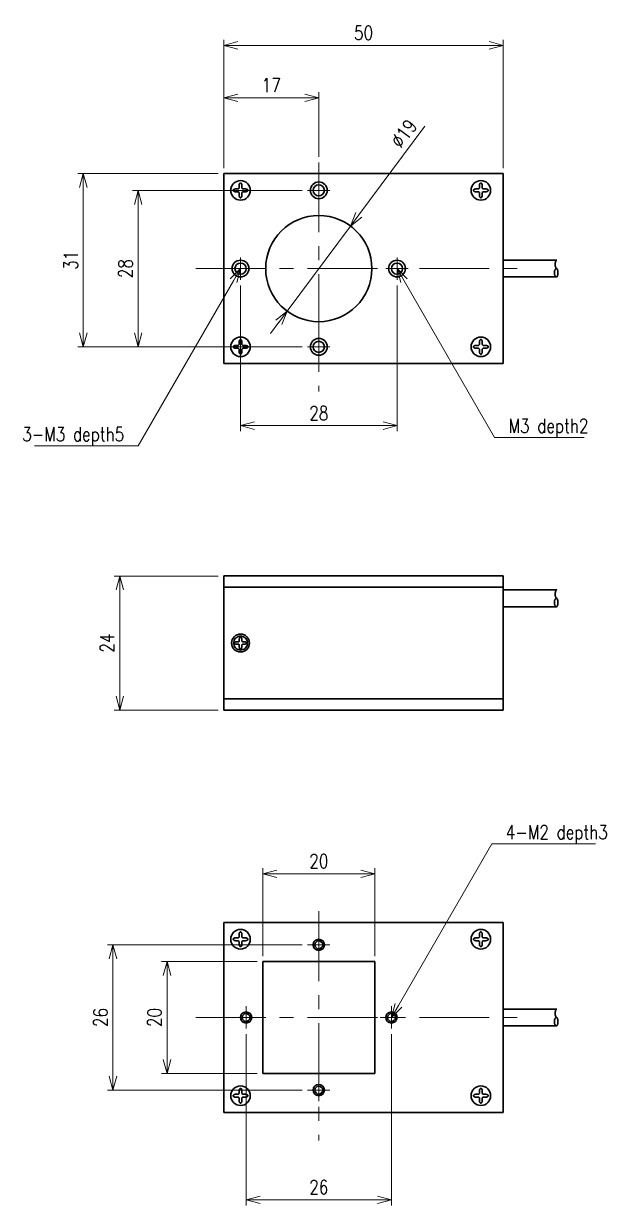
# Model space of a CAD drawing. Header units: millimetres. Extents: x 136 to 241, y 38 to 250.
import ezdxf
from ezdxf import colors
from ezdxf.entities.mleader import LeaderData, LeaderLine
from ezdxf.math import Vec2, Vec3

# ---------------------------------------------------------------- set-up
doc = ezdxf.new("R2010")
doc.units = ezdxf.units.MM
doc.linetypes.add('CENTER', pattern=[2, 1.25, -0.25, 0.25, -0.25])
doc.layers.get('0').update_dxf_attribs({"lineweight": 30})
doc.layers.get('Defpoints').update_dxf_attribs({"lineweight": 9})
doc.layers.add('2KD_寸法１', color=7, linetype='Continuous', lineweight=15)
doc.layers.add('2KD_寸法１ @ 1', color=7, linetype='Continuous', lineweight=15)
doc.styles.get("Standard").update_dxf_attribs({"font": 'simplex.shx', "width": 0.8, "bigfont": 'extfont.shx'})
doc.dimstyles.new('KD-STD', dxfattribs={"dimscale": 0, "dimtxt": 2.5, "dimasz": 2.5, "dimexe": 1, "dimexo": 1, "dimgap": 1, "dimtad": 1, "dimdsep": 46, "dimtxsty": 'Standard', "dimblk": 'OPEN30', "dimcen": 0, "dimadec": 0, "dimazin": 0, "dimtfac": 1, "dimtmove": 0, "dimatfit": 3, "dimldrblk": 'OPEN30', "dimfxl": 1, "dimtolj": 1, "dimtzin": 0, "dimlwd": 15, "dimlwe": 15, "dimarcsym": 0})

# ---------------------------------------------------------------- blocks, each defined once
blk = doc.blocks.new('_Open30')
at = {"lineweight": -2}
for p, q in [((-1, 0.268), (0, 0)), ((0, 0), (-1, -0.268)), ((0, 0), (-1, 0))]:
    blk.add_line(p, q, dxfattribs=at)
blk = doc.blocks.new('*D87')
at = {"layer": '2KD_寸法１', "color": 0, "lineweight": 15}
for p, q in [((186.06, 219.83), (155.74, 219.83)), ((156.74, 217.33), (156.74, 194.33)), ((186.06, 191.83), (155.74, 191.83))]:
    blk.add_line(p, q, dxfattribs=at)
at = {"layer": 'Defpoints', "color": 0}
for p in [(187.06, 219.83), (156.74, 191.83), (187.06, 191.83)]:
    blk.add_point(p, dxfattribs=at)
at = {"layer": '2KD_寸法１', "color": 0, "lineweight": 15, "xscale": 2.5, "yscale": 2.5, "zscale": 2.5}
for p, rotation in [((156.74, 219.83), 90), ((156.74, 191.83), 270)]:
    blk.add_blockref('_Open30', p, dxfattribs=dict(at, rotation=rotation))
at = {"layer": '2KD_寸法１', "color": 0, "insert": (154.49, 205.83), "char_height": 2.5, "attachment_point": 5, "rotation": 90}
blk.add_mtext('\\A1;28', dxfattribs=at)
blk = doc.blocks.new('*D86')
at = {"layer": '2KD_寸法１', "color": 0, "lineweight": 15}
for p, q in [((171.06, 222.83), (145.92, 222.83)), ((146.92, 220.33), (146.92, 194.33)), ((174.06, 191.83), (145.92, 191.83))]:
    blk.add_line(p, q, dxfattribs=at)
at = {"layer": 'Defpoints', "color": 0}
for p in [(172.06, 222.83), (146.92, 191.83), (175.06, 191.83)]:
    blk.add_point(p, dxfattribs=at)
at = {"layer": '2KD_寸法１', "color": 0, "lineweight": 15, "xscale": 2.5, "yscale": 2.5, "zscale": 2.5}
for p, rotation in [((146.92, 222.83), 90), ((146.92, 191.83), 270)]:
    blk.add_blockref('_Open30', p, dxfattribs=dict(at, rotation=rotation))
at = {"layer": '2KD_寸法１', "color": 0, "insert": (144.67, 207.33), "char_height": 2.5, "attachment_point": 5, "rotation": 90}
blk.add_mtext('\\A1;31', dxfattribs=at)
blk = doc.blocks.new('*D90')
at = {"layer": '2KD_寸法１', "color": 0, "lineweight": 15}
for p, q in [((172.06, 223.83), (172.06, 237.39)), ((189.06, 225.83), (189.06, 237.39)), ((174.56, 236.39), (186.56, 236.39))]:
    blk.add_line(p, q, dxfattribs=at)
at = {"layer": 'Defpoints', "color": 0}
for p in [(189.06, 236.39), (189.06, 224.83), (172.06, 222.83)]:
    blk.add_point(p, dxfattribs=at)
at = {"layer": '2KD_寸法１', "color": 0, "lineweight": 15, "xscale": 2.5, "yscale": 2.5, "zscale": 2.5, "rotation": 180}
blk.add_blockref('_Open30', (172.06, 236.39), dxfattribs=at)
at = {"layer": '2KD_寸法１', "color": 0, "lineweight": 15, "xscale": 2.5, "yscale": 2.5, "zscale": 2.5}
blk.add_blockref('_Open30', (189.06, 236.39), dxfattribs=at)
at = {"layer": '2KD_寸法１', "color": 0, "insert": (180.56, 238.64), "char_height": 2.5, "attachment_point": 5}
blk.add_mtext('\\A1;17', dxfattribs=at)
blk = doc.blocks.new('*D89')
at = {"layer": '2KD_寸法１', "color": 0, "lineweight": 15}
for p, q in [((172.06, 223.83), (172.06, 246.77)), ((174.56, 245.77), (219.56, 245.77)), ((222.06, 223.83), (222.06, 246.77))]:
    blk.add_line(p, q, dxfattribs=at)
at = {"layer": 'Defpoints', "color": 0}
for p in [(222.06, 245.77), (172.06, 222.83), (222.06, 222.83)]:
    blk.add_point(p, dxfattribs=at)
at = {"layer": '2KD_寸法１', "color": 0, "lineweight": 15, "xscale": 2.5, "yscale": 2.5, "zscale": 2.5, "rotation": 180}
blk.add_blockref('_Open30', (172.06, 245.77), dxfattribs=at)
at = {"layer": '2KD_寸法１', "color": 0, "lineweight": 15, "xscale": 2.5, "yscale": 2.5, "zscale": 2.5}
blk.add_blockref('_Open30', (222.06, 245.77), dxfattribs=at)
at = {"layer": '2KD_寸法１', "color": 0, "insert": (197.06, 248.02), "char_height": 2.5, "attachment_point": 5}
blk.add_mtext('\\A1;50', dxfattribs=at)
blk = doc.blocks.new('*D88')
at = {"layer": '2KD_寸法１', "color": 0, "lineweight": 15}
for p, q in [((208.04, 231.29), (196.23, 215.45)), ((183.38, 198.22), (194.74, 213.45)), ((181.88, 196.22), (180.39, 194.21))]:
    blk.add_line(p, q, dxfattribs=at)
at = {"layer": 'Defpoints', "color": 0}
for p in [(194.74, 213.45), (183.38, 198.22)]:
    blk.add_point(p, dxfattribs=at)
at = {"layer": '2KD_寸法１', "color": 0, "lineweight": 15, "xscale": 2.5, "yscale": 2.5, "zscale": 2.5}
for p, rotation in [((194.74, 213.45), 233.2758732923305), ((183.38, 198.22), 53.27587329233054)]:
    blk.add_blockref('_Open30', p, dxfattribs=dict(at, rotation=rotation))
at = {"layer": '2KD_寸法１', "color": 0, "insert": (204.28, 230), "char_height": 2.5, "attachment_point": 5, "rotation": 53.2759}
blk.add_mtext('\\A1;∅19', dxfattribs=at)
blk = doc.blocks.new('*D91')
at = {"layer": '2KD_寸法１', "color": 0, "lineweight": 15}
for p, q in [((175.06, 202.83), (175.06, 176.74)), ((203.06, 202.83), (203.06, 176.74)), ((177.56, 177.74), (200.56, 177.74))]:
    blk.add_line(p, q, dxfattribs=at)
at = {"layer": 'Defpoints', "color": 0}
for p in [(175.06, 203.83), (203.06, 203.83), (203.06, 177.74)]:
    blk.add_point(p, dxfattribs=at)
at = {"layer": '2KD_寸法１', "color": 0, "lineweight": 15, "xscale": 2.5, "yscale": 2.5, "zscale": 2.5, "rotation": 180}
blk.add_blockref('_Open30', (175.06, 177.74), dxfattribs=at)
at = {"layer": '2KD_寸法１', "color": 0, "lineweight": 15, "xscale": 2.5, "yscale": 2.5, "zscale": 2.5}
blk.add_blockref('_Open30', (203.06, 177.74), dxfattribs=at)
at = {"layer": '2KD_寸法１', "color": 0, "insert": (189.06, 179.99), "char_height": 2.5, "attachment_point": 5}
blk.add_mtext('\\A1;28', dxfattribs=at)
blk = doc.blocks.new('*D92')
at = {"layer": '2KD_寸法１', "color": 0, "lineweight": 15}
for p, q in [((171.06, 150.83), (152.46, 150.83)), ((153.46, 148.33), (153.46, 129.33)), ((171.06, 126.83), (152.46, 126.83))]:
    blk.add_line(p, q, dxfattribs=at)
at = {"layer": 'Defpoints', "color": 0}
for p in [(172.06, 150.83), (153.46, 126.83), (172.06, 126.83)]:
    blk.add_point(p, dxfattribs=at)
at = {"layer": '2KD_寸法１', "color": 0, "lineweight": 15, "xscale": 2.5, "yscale": 2.5, "zscale": 2.5}
for p, rotation in [((153.46, 150.83), 90), ((153.46, 126.83), 270)]:
    blk.add_blockref('_Open30', p, dxfattribs=dict(at, rotation=rotation))
at = {"layer": '2KD_寸法１', "color": 0, "insert": (151.21, 138.83), "char_height": 2.5, "attachment_point": 5, "rotation": 90}
blk.add_mtext('\\A1;24', dxfattribs=at)
blk = doc.blocks.new('*D94')
at = {"layer": '2KD_寸法１', "color": 0, "lineweight": 15}
for p, q in [((178.06, 81.83), (160.91, 81.83)), ((161.91, 79.33), (161.91, 64.33)), ((178.06, 61.83), (160.91, 61.83))]:
    blk.add_line(p, q, dxfattribs=at)
at = {"layer": 'Defpoints', "color": 0}
for p in [(179.06, 81.83), (161.91, 61.83), (179.06, 61.83)]:
    blk.add_point(p, dxfattribs=at)
at = {"layer": '2KD_寸法１', "color": 0, "lineweight": 15, "xscale": 2.5, "yscale": 2.5, "zscale": 2.5}
for p, rotation in [((161.91, 81.83), 90), ((161.91, 61.83), 270)]:
    blk.add_blockref('_Open30', p, dxfattribs=dict(at, rotation=rotation))
at = {"layer": '2KD_寸法１', "color": 0, "insert": (159.66, 71.83), "char_height": 2.5, "attachment_point": 5, "rotation": 90}
blk.add_mtext('\\A1;20', dxfattribs=at)
blk = doc.blocks.new('*D93')
at = {"layer": '2KD_寸法１', "color": 0, "lineweight": 15}
for p, q in [((186.06, 84.83), (151.23, 84.83)), ((152.23, 82.33), (152.23, 61.33)), ((186.06, 58.83), (151.23, 58.83))]:
    blk.add_line(p, q, dxfattribs=at)
at = {"layer": 'Defpoints', "color": 0}
for p in [(187.06, 84.83), (152.23, 58.83), (187.06, 58.83)]:
    blk.add_point(p, dxfattribs=at)
at = {"layer": '2KD_寸法１', "color": 0, "lineweight": 15, "xscale": 2.5, "yscale": 2.5, "zscale": 2.5}
for p, rotation in [((152.23, 84.83), 90), ((152.23, 58.83), 270)]:
    blk.add_blockref('_Open30', p, dxfattribs=dict(at, rotation=rotation))
at = {"layer": '2KD_寸法１', "color": 0, "insert": (149.98, 71.83), "char_height": 2.5, "attachment_point": 5, "rotation": 90}
blk.add_mtext('\\A1;26', dxfattribs=at)
blk = doc.blocks.new('*D96')
at = {"layer": '2KD_寸法１', "color": 0, "lineweight": 15}
for p, q in [((179.06, 82.83), (179.06, 98.53)), ((181.56, 97.53), (196.56, 97.53)), ((199.06, 82.83), (199.06, 98.53))]:
    blk.add_line(p, q, dxfattribs=at)
at = {"layer": 'Defpoints', "color": 0}
for p in [(199.06, 97.53), (179.06, 81.83), (199.06, 81.83)]:
    blk.add_point(p, dxfattribs=at)
at = {"layer": '2KD_寸法１', "color": 0, "lineweight": 15, "xscale": 2.5, "yscale": 2.5, "zscale": 2.5, "rotation": 180}
blk.add_blockref('_Open30', (179.06, 97.53), dxfattribs=at)
at = {"layer": '2KD_寸法１', "color": 0, "lineweight": 15, "xscale": 2.5, "yscale": 2.5, "zscale": 2.5}
blk.add_blockref('_Open30', (199.06, 97.53), dxfattribs=at)
at = {"layer": '2KD_寸法１', "color": 0, "insert": (189.06, 99.78), "char_height": 2.5, "attachment_point": 5}
blk.add_mtext('\\A1;20', dxfattribs=at)
blk = doc.blocks.new('*D95')
at = {"layer": '2KD_寸法１', "color": 0, "lineweight": 15}
for p, q in [((176.06, 68.83), (176.06, 38.22)), ((202.06, 68.83), (202.06, 38.22)), ((178.56, 39.22), (199.56, 39.22))]:
    blk.add_line(p, q, dxfattribs=at)
at = {"layer": 'Defpoints', "color": 0}
for p in [(176.06, 69.83), (202.06, 69.83), (202.06, 39.22)]:
    blk.add_point(p, dxfattribs=at)
at = {"layer": '2KD_寸法１', "color": 0, "lineweight": 15, "xscale": 2.5, "yscale": 2.5, "zscale": 2.5, "rotation": 180}
blk.add_blockref('_Open30', (176.06, 39.22), dxfattribs=at)
at = {"layer": '2KD_寸法１', "color": 0, "lineweight": 15, "xscale": 2.5, "yscale": 2.5, "zscale": 2.5}
blk.add_blockref('_Open30', (202.06, 39.22), dxfattribs=at)
at = {"layer": '2KD_寸法１', "color": 0, "insert": (189.06, 41.47), "char_height": 2.5, "attachment_point": 5}
blk.add_mtext('\\A1;26', dxfattribs=at)
blk = doc.blocks.new('A$C2BC31095')
at = {"lineweight": 30}
for p, q in [((0, 34), (50, 34)), ((0, 0), (0, 34)), ((50, 34), (50, 0)), ((50, 0), (0, 0))]:
    blk.add_line(p, q, dxfattribs=at)
for p, q in [((2.74, 31.4), (2.74, 31.79)), ((3.26, 31.4), (3.26, 31.79)), ((45.74, 31.4), (45.74, 31.79)), ((46.26, 31.4), (46.26, 31.79)), ((2.6, 31.26), (2.21, 31.26)), ((2.6, 30.74), (2.21, 30.74)), ((2.6, 31.26), (2.74, 31.4)), ((2.6, 30.74), (2.74, 30.6)), ((2.74, 30.6), (2.74, 30.21)), ((3.4, 31.26), (3.26, 31.4)), ((3.4, 30.74), (3.26, 30.6)), ((3.26, 30.6), (3.26, 30.21)), ((3.4, 31.26), (3.79, 31.26)), ((3.4, 30.74), (3.79, 30.74)), ((45.6, 31.26), (45.21, 31.26)), ((45.6, 30.74), (45.21, 30.74)), ((45.6, 31.26), (45.74, 31.4)), ((45.6, 30.74), (45.74, 30.6)), ((45.74, 30.6), (45.74, 30.21)), ((46.4, 31.26), (46.26, 31.4)), ((46.4, 30.74), (46.26, 30.6)), ((46.26, 30.6), (46.26, 30.21)), ((46.4, 31.26), (46.79, 31.26)), ((46.4, 30.74), (46.79, 30.74)), ((59.6, 18.5), (50, 18.5)), ((59.6, 15.5), (50, 15.5)), ((2.6, 3.26), (2.21, 3.26)), ((2.6, 2.74), (2.21, 2.74)), ((2.6, 3.26), (2.74, 3.4)), ((2.6, 2.74), (2.74, 2.6)), ((2.74, 3.4), (2.74, 3.79)), ((2.74, 2.6), (2.74, 2.21)), ((3.26, 3.4), (3.26, 3.79)), ((3.4, 3.26), (3.26, 3.4)), ((3.4, 2.74), (3.26, 2.6)), ((3.26, 2.6), (3.26, 2.21)), ((3.4, 3.26), (3.79, 3.26)), ((3.4, 2.74), (3.79, 2.74)), ((45.6, 3.26), (45.21, 3.26)), ((45.6, 2.74), (45.21, 2.74)), ((45.6, 3.26), (45.74, 3.4)), ((45.6, 2.74), (45.74, 2.6)), ((45.74, 3.4), (45.74, 3.79)), ((45.74, 2.6), (45.74, 2.21)), ((46.26, 3.4), (46.26, 3.79)), ((46.4, 3.26), (46.26, 3.4)), ((46.4, 2.74), (46.26, 2.6)), ((46.26, 2.6), (46.26, 2.21)), ((46.4, 3.26), (46.79, 3.26)), ((46.4, 2.74), (46.79, 2.74))]:
    blk.add_line(p, q)
for points in [[(2.74, 31.79), (2.74, 31.84), (2.74, 31.88), (2.74, 31.93), (2.75, 31.97), (2.76, 32.02), (2.77, 32.06), (2.78, 32.09), (2.8, 32.13), (2.81, 32.17), (2.83, 32.2), (2.85, 32.22), (2.87, 32.25), (2.89, 32.27), (2.91, 32.29), (2.93, 32.3), (2.95, 32.31), (2.98, 32.32), (3, 32.32), (3.02, 32.32), (3.05, 32.31), (3.07, 32.3), (3.09, 32.29), (3.11, 32.27), (3.13, 32.25), (3.15, 32.22), (3.17, 32.2), (3.19, 32.17), (3.2, 32.13), (3.22, 32.09), (3.23, 32.06), (3.24, 32.02), (3.25, 31.97), (3.25, 31.93), (3.26, 31.88), (3.26, 31.84), (3.26, 31.79)], [(45.74, 31.79), (45.74, 31.84), (45.74, 31.88), (45.74, 31.93), (45.75, 31.97), (45.76, 32.02), (45.77, 32.06), (45.78, 32.09), (45.8, 32.13), (45.81, 32.17), (45.83, 32.2), (45.85, 32.22), (45.87, 32.25), (45.89, 32.27), (45.91, 32.29), (45.93, 32.3), (45.95, 32.31), (45.98, 32.32), (46, 32.32), (46.02, 32.32), (46.05, 32.31), (46.07, 32.3), (46.09, 32.29), (46.11, 32.27), (46.13, 32.25), (46.15, 32.22), (46.17, 32.2), (46.19, 32.17), (46.2, 32.13), (46.22, 32.09), (46.23, 32.06), (46.24, 32.02), (46.25, 31.97), (46.25, 31.93), (46.26, 31.88), (46.26, 31.84), (46.26, 31.79)], [(2.21, 30.74), (2.16, 30.74), (2.12, 30.74), (2.07, 30.75), (2.03, 30.75), (1.98, 30.76), (1.94, 30.77), (1.91, 30.78), (1.87, 30.8), (1.83, 30.81), (1.8, 30.83), (1.78, 30.85), (1.75, 30.87), (1.73, 30.89), (1.71, 30.91), (1.7, 30.93), (1.69, 30.95), (1.68, 30.98), (1.68, 31), (1.68, 31.02), (1.69, 31.05), (1.7, 31.07), (1.71, 31.09), (1.73, 31.11), (1.75, 31.13), (1.78, 31.15), (1.8, 31.17), (1.83, 31.19), (1.87, 31.2), (1.91, 31.22), (1.94, 31.23), (1.98, 31.24), (2.03, 31.25), (2.07, 31.26), (2.12, 31.26), (2.16, 31.26), (2.21, 31.26)], [(3.26, 30.21), (3.26, 30.16), (3.26, 30.12), (3.25, 30.07), (3.25, 30.03), (3.24, 29.98), (3.23, 29.94), (3.22, 29.91), (3.2, 29.87), (3.19, 29.83), (3.17, 29.8), (3.15, 29.78), (3.13, 29.75), (3.11, 29.73), (3.09, 29.71), (3.07, 29.7), (3.05, 29.69), (3.02, 29.68), (3, 29.68), (2.98, 29.68), (2.95, 29.69), (2.93, 29.7), (2.91, 29.71), (2.89, 29.73), (2.87, 29.75), (2.85, 29.78), (2.83, 29.8), (2.81, 29.83), (2.8, 29.87), (2.78, 29.91), (2.77, 29.94), (2.76, 29.98), (2.75, 30.03), (2.74, 30.07), (2.74, 30.12), (2.74, 30.16), (2.74, 30.21)], [(3.79, 31.26), (3.84, 31.26), (3.88, 31.26), (3.93, 31.26), (3.97, 31.25), (4.02, 31.24), (4.06, 31.23), (4.09, 31.22), (4.13, 31.2), (4.17, 31.19), (4.2, 31.17), (4.22, 31.15), (4.25, 31.13), (4.27, 31.11), (4.29, 31.09), (4.3, 31.07), (4.31, 31.05), (4.32, 31.02), (4.32, 31), (4.32, 30.98), (4.31, 30.95), (4.3, 30.93), (4.29, 30.91), (4.27, 30.89), (4.25, 30.87), (4.22, 30.85), (4.2, 30.83), (4.17, 30.81), (4.13, 30.8), (4.09, 30.78), (4.06, 30.77), (4.02, 30.76), (3.97, 30.75), (3.93, 30.75), (3.88, 30.74), (3.84, 30.74), (3.79, 30.74)], [(45.21, 30.74), (45.16, 30.74), (45.12, 30.74), (45.07, 30.75), (45.03, 30.75), (44.98, 30.76), (44.94, 30.77), (44.91, 30.78), (44.87, 30.8), (44.83, 30.81), (44.8, 30.83), (44.78, 30.85), (44.75, 30.87), (44.73, 30.89), (44.71, 30.91), (44.7, 30.93), (44.69, 30.95), (44.68, 30.98), (44.68, 31), (44.68, 31.02), (44.69, 31.05), (44.7, 31.07), (44.71, 31.09), (44.73, 31.11), (44.75, 31.13), (44.78, 31.15), (44.8, 31.17), (44.83, 31.19), (44.87, 31.2), (44.91, 31.22), (44.94, 31.23), (44.98, 31.24), (45.03, 31.25), (45.07, 31.26), (45.12, 31.26), (45.16, 31.26), (45.21, 31.26)], [(46.26, 30.21), (46.26, 30.16), (46.26, 30.12), (46.25, 30.07), (46.25, 30.03), (46.24, 29.98), (46.23, 29.94), (46.22, 29.91), (46.2, 29.87), (46.19, 29.83), (46.17, 29.8), (46.15, 29.78), (46.13, 29.75), (46.11, 29.73), (46.09, 29.71), (46.07, 29.7), (46.05, 29.69), (46.02, 29.68), (46, 29.68), (45.98, 29.68), (45.95, 29.69), (45.93, 29.7), (45.91, 29.71), (45.89, 29.73), (45.87, 29.75), (45.85, 29.78), (45.83, 29.8), (45.81, 29.83), (45.8, 29.87), (45.78, 29.91), (45.77, 29.94), (45.76, 29.98), (45.75, 30.03), (45.74, 30.07), (45.74, 30.12), (45.74, 30.16), (45.74, 30.21)], [(46.79, 31.26), (46.84, 31.26), (46.88, 31.26), (46.93, 31.26), (46.97, 31.25), (47.02, 31.24), (47.06, 31.23), (47.09, 31.22), (47.13, 31.2), (47.17, 31.19), (47.2, 31.17), (47.22, 31.15), (47.25, 31.13), (47.27, 31.11), (47.29, 31.09), (47.3, 31.07), (47.31, 31.05), (47.32, 31.02), (47.32, 31), (47.32, 30.98), (47.31, 30.95), (47.3, 30.93), (47.29, 30.91), (47.27, 30.89), (47.25, 30.87), (47.22, 30.85), (47.2, 30.83), (47.17, 30.81), (47.13, 30.8), (47.09, 30.78), (47.06, 30.77), (47.02, 30.76), (46.97, 30.75), (46.93, 30.75), (46.88, 30.74), (46.84, 30.74), (46.79, 30.74)], [(59.55, 15.5), (59.52, 15.5), (59.48, 15.51), (59.45, 15.53), (59.41, 15.55), (59.38, 15.57), (59.35, 15.6), (59.32, 15.64), (59.29, 15.68), (59.27, 15.72), (59.24, 15.77), (59.22, 15.82), (59.2, 15.88), (59.19, 15.93), (59.17, 15.99), (59.16, 16.06), (59.16, 16.12), (59.15, 16.18), (59.15, 16.25), (59.15, 16.32), (59.16, 16.38), (59.16, 16.44), (59.17, 16.51), (59.19, 16.57), (59.2, 16.63), (59.22, 16.68), (59.24, 16.73), (59.27, 16.78), (59.29, 16.82), (59.32, 16.86), (59.35, 16.9), (59.38, 16.93), (59.41, 16.95), (59.45, 16.97), (59.48, 16.99), (59.52, 17), (59.55, 17)], [(59.55, 17), (59.51, 17.01), (59.46, 17.05), (59.42, 17.1), (59.39, 17.18), (59.36, 17.27), (59.33, 17.38), (59.32, 17.49), (59.3, 17.62), (59.3, 17.75), (59.3, 17.88), (59.32, 18.01), (59.33, 18.13), (59.36, 18.23), (59.39, 18.32), (59.42, 18.4), (59.46, 18.45), (59.51, 18.49), (59.55, 18.5)], [(59.55, 17), (59.59, 16.99), (59.64, 16.95), (59.67, 16.9), (59.71, 16.82), (59.74, 16.73), (59.77, 16.63), (59.78, 16.51), (59.8, 16.38), (59.8, 16.25), (59.8, 16.12), (59.78, 15.99), (59.77, 15.88), (59.74, 15.77), (59.71, 15.68), (59.67, 15.6), (59.64, 15.55), (59.59, 15.51), (59.55, 15.5)], [(2.74, 3.79), (2.74, 3.84), (2.74, 3.88), (2.74, 3.93), (2.75, 3.97), (2.76, 4.02), (2.77, 4.06), (2.78, 4.09), (2.8, 4.13), (2.81, 4.17), (2.83, 4.2), (2.85, 4.22), (2.87, 4.25), (2.89, 4.27), (2.91, 4.29), (2.93, 4.3), (2.95, 4.31), (2.98, 4.32), (3, 4.32), (3.02, 4.32), (3.05, 4.31), (3.07, 4.3), (3.09, 4.29), (3.11, 4.27), (3.13, 4.25), (3.15, 4.22), (3.17, 4.2), (3.19, 4.17), (3.2, 4.13), (3.22, 4.09), (3.23, 4.06), (3.24, 4.02), (3.25, 3.97), (3.25, 3.93), (3.26, 3.88), (3.26, 3.84), (3.26, 3.79)], [(45.74, 3.79), (45.74, 3.84), (45.74, 3.88), (45.74, 3.93), (45.75, 3.97), (45.76, 4.02), (45.77, 4.06), (45.78, 4.09), (45.8, 4.13), (45.81, 4.17), (45.83, 4.2), (45.85, 4.22), (45.87, 4.25), (45.89, 4.27), (45.91, 4.29), (45.93, 4.3), (45.95, 4.31), (45.98, 4.32), (46, 4.32), (46.02, 4.32), (46.05, 4.31), (46.07, 4.3), (46.09, 4.29), (46.11, 4.27), (46.13, 4.25), (46.15, 4.22), (46.17, 4.2), (46.19, 4.17), (46.2, 4.13), (46.22, 4.09), (46.23, 4.06), (46.24, 4.02), (46.25, 3.97), (46.25, 3.93), (46.26, 3.88), (46.26, 3.84), (46.26, 3.79)], [(2.21, 2.74), (2.16, 2.74), (2.12, 2.74), (2.07, 2.74), (2.03, 2.75), (1.98, 2.76), (1.94, 2.77), (1.91, 2.78), (1.87, 2.8), (1.83, 2.81), (1.8, 2.83), (1.78, 2.85), (1.75, 2.87), (1.73, 2.89), (1.71, 2.91), (1.7, 2.93), (1.69, 2.95), (1.68, 2.98), (1.68, 3), (1.68, 3.02), (1.69, 3.05), (1.7, 3.07), (1.71, 3.09), (1.73, 3.11), (1.75, 3.13), (1.78, 3.15), (1.8, 3.17), (1.83, 3.19), (1.87, 3.2), (1.91, 3.22), (1.94, 3.23), (1.98, 3.24), (2.03, 3.25), (2.07, 3.25), (2.12, 3.26), (2.16, 3.26), (2.21, 3.26)], [(3.26, 2.21), (3.26, 2.16), (3.26, 2.12), (3.25, 2.07), (3.25, 2.03), (3.24, 1.98), (3.23, 1.94), (3.22, 1.91), (3.2, 1.87), (3.19, 1.83), (3.17, 1.8), (3.15, 1.78), (3.13, 1.75), (3.11, 1.73), (3.09, 1.71), (3.07, 1.7), (3.05, 1.69), (3.02, 1.68), (3, 1.68), (2.98, 1.68), (2.95, 1.69), (2.93, 1.7), (2.91, 1.71), (2.89, 1.73), (2.87, 1.75), (2.85, 1.78), (2.83, 1.8), (2.81, 1.83), (2.8, 1.87), (2.78, 1.91), (2.77, 1.94), (2.76, 1.98), (2.75, 2.03), (2.74, 2.07), (2.74, 2.12), (2.74, 2.16), (2.74, 2.21)], [(3.79, 3.26), (3.84, 3.26), (3.88, 3.26), (3.93, 3.25), (3.97, 3.25), (4.02, 3.24), (4.06, 3.23), (4.09, 3.22), (4.13, 3.2), (4.17, 3.19), (4.2, 3.17), (4.22, 3.15), (4.25, 3.13), (4.27, 3.11), (4.29, 3.09), (4.3, 3.07), (4.31, 3.05), (4.32, 3.02), (4.32, 3), (4.32, 2.98), (4.31, 2.95), (4.3, 2.93), (4.29, 2.91), (4.27, 2.89), (4.25, 2.87), (4.22, 2.85), (4.2, 2.83), (4.17, 2.81), (4.13, 2.8), (4.09, 2.78), (4.06, 2.77), (4.02, 2.76), (3.97, 2.75), (3.93, 2.74), (3.88, 2.74), (3.84, 2.74), (3.79, 2.74)], [(45.21, 2.74), (45.16, 2.74), (45.12, 2.74), (45.07, 2.74), (45.03, 2.75), (44.98, 2.76), (44.94, 2.77), (44.91, 2.78), (44.87, 2.8), (44.83, 2.81), (44.8, 2.83), (44.78, 2.85), (44.75, 2.87), (44.73, 2.89), (44.71, 2.91), (44.7, 2.93), (44.69, 2.95), (44.68, 2.98), (44.68, 3), (44.68, 3.02), (44.69, 3.05), (44.7, 3.07), (44.71, 3.09), (44.73, 3.11), (44.75, 3.13), (44.78, 3.15), (44.8, 3.17), (44.83, 3.19), (44.87, 3.2), (44.91, 3.22), (44.94, 3.23), (44.98, 3.24), (45.03, 3.25), (45.07, 3.25), (45.12, 3.26), (45.16, 3.26), (45.21, 3.26)], [(46.26, 2.21), (46.26, 2.16), (46.26, 2.12), (46.25, 2.07), (46.25, 2.03), (46.24, 1.98), (46.23, 1.94), (46.22, 1.91), (46.2, 1.87), (46.19, 1.83), (46.17, 1.8), (46.15, 1.78), (46.13, 1.75), (46.11, 1.73), (46.09, 1.71), (46.07, 1.7), (46.05, 1.69), (46.02, 1.68), (46, 1.68), (45.98, 1.68), (45.95, 1.69), (45.93, 1.7), (45.91, 1.71), (45.89, 1.73), (45.87, 1.75), (45.85, 1.78), (45.83, 1.8), (45.81, 1.83), (45.8, 1.87), (45.78, 1.91), (45.77, 1.94), (45.76, 1.98), (45.75, 2.03), (45.74, 2.07), (45.74, 2.12), (45.74, 2.16), (45.74, 2.21)], [(46.79, 3.26), (46.84, 3.26), (46.88, 3.26), (46.93, 3.25), (46.97, 3.25), (47.02, 3.24), (47.06, 3.23), (47.09, 3.22), (47.13, 3.2), (47.17, 3.19), (47.2, 3.17), (47.22, 3.15), (47.25, 3.13), (47.27, 3.11), (47.29, 3.09), (47.3, 3.07), (47.31, 3.05), (47.32, 3.02), (47.32, 3), (47.32, 2.98), (47.31, 2.95), (47.3, 2.93), (47.29, 2.91), (47.27, 2.89), (47.25, 2.87), (47.22, 2.85), (47.2, 2.83), (47.17, 2.81), (47.13, 2.8), (47.09, 2.78), (47.06, 2.77), (47.02, 2.76), (46.97, 2.75), (46.93, 2.74), (46.88, 2.74), (46.84, 2.74), (46.79, 2.74)]]:
    blk.add_lwpolyline(points)
for centre, radius in [((3, 31), 1.75), ((17, 31), 1.5), ((17, 31), 1), ((46, 31), 1.75), ((3, 17), 1.5), ((3, 17), 1), ((31, 17), 1.5), ((31, 17), 1), ((3, 3), 1.75), ((17, 3), 1.5), ((46, 3), 1.75), ((17, 3), 1)]:
    blk.add_circle(centre, radius)
blk.add_circle((17, 17), 9.5, dxfattribs=at)
blk = doc.blocks.new('A$C69D94174')
for p, q in [((0, 24), (50, 24)), ((0, 22), (0, 24)), ((50, 24), (50, 22)), ((50, 22), (0, 22)), ((59.6, 21.5), (50, 21.5)), ((59.6, 18.5), (50, 18.5)), ((2.67, 12.22), (2.34, 12.22)), ((2.67, 11.78), (2.34, 11.78)), ((2.67, 12.22), (2.78, 12.33)), ((2.67, 11.78), (2.78, 11.67)), ((2.78, 12.33), (2.78, 12.66)), ((2.78, 11.67), (2.78, 11.34)), ((3.22, 12.33), (3.22, 12.66)), ((3.33, 12.22), (3.22, 12.33)), ((3.33, 11.78), (3.22, 11.67)), ((3.22, 11.67), (3.22, 11.34)), ((3.33, 12.22), (3.66, 12.22)), ((3.33, 11.78), (3.66, 11.78)), ((0, 2), (50, 2)), ((0, 0), (0, 2)), ((50, 2), (50, 0)), ((50, 0), (0, 0))]:
    blk.add_line(p, q)
at = {"lineweight": 30}
for p, q in [((0, 24), (50, 24)), ((0, 0), (0, 24)), ((50, 24), (50, 0)), ((50, 0), (0, 0))]:
    blk.add_line(p, q, dxfattribs=at)
for points in [[(59.55, 20), (59.51, 20.01), (59.46, 20.05), (59.42, 20.1), (59.39, 20.18), (59.36, 20.27), (59.33, 20.37), (59.32, 20.49), (59.3, 20.62), (59.3, 20.75), (59.3, 20.88), (59.32, 21.01), (59.33, 21.12), (59.36, 21.23), (59.39, 21.32), (59.42, 21.4), (59.46, 21.45), (59.51, 21.49), (59.55, 21.5)], [(59.55, 18.5), (59.52, 18.5), (59.48, 18.51), (59.45, 18.53), (59.41, 18.55), (59.38, 18.57), (59.35, 18.6), (59.32, 18.64), (59.29, 18.68), (59.27, 18.72), (59.24, 18.77), (59.22, 18.82), (59.2, 18.87), (59.19, 18.93), (59.17, 18.99), (59.16, 19.06), (59.16, 19.12), (59.15, 19.18), (59.15, 19.25), (59.15, 19.32), (59.16, 19.38), (59.16, 19.44), (59.17, 19.51), (59.19, 19.57), (59.2, 19.62), (59.22, 19.68), (59.24, 19.73), (59.27, 19.78), (59.29, 19.82), (59.32, 19.86), (59.35, 19.9), (59.38, 19.93), (59.41, 19.95), (59.45, 19.97), (59.48, 19.99), (59.52, 20), (59.55, 20)], [(59.55, 20), (59.59, 19.99), (59.64, 19.95), (59.67, 19.9), (59.71, 19.82), (59.74, 19.73), (59.77, 19.62), (59.78, 19.51), (59.8, 19.38), (59.8, 19.25), (59.8, 19.12), (59.78, 18.99), (59.77, 18.87), (59.74, 18.77), (59.71, 18.68), (59.67, 18.6), (59.64, 18.55), (59.59, 18.51), (59.55, 18.5)], [(4.25, 12), (4.23, 12.22), (4.17, 12.43), (4.08, 12.62), (3.96, 12.8), (3.8, 12.96), (3.62, 13.08), (3.43, 13.17), (3.22, 13.23), (3, 13.25), (2.78, 13.23), (2.57, 13.17), (2.37, 13.08), (2.2, 12.96), (2.04, 12.8), (1.92, 12.62), (1.83, 12.43), (1.77, 12.22), (1.75, 12), (1.77, 11.78), (1.83, 11.57), (1.92, 11.37), (2.04, 11.2), (2.2, 11.04), (2.37, 10.92), (2.57, 10.83), (2.78, 10.77), (3, 10.75), (3.22, 10.77), (3.43, 10.83), (3.62, 10.92), (3.8, 11.04), (3.96, 11.2), (4.08, 11.37), (4.17, 11.57), (4.23, 11.78), (4.25, 12)], [(2.78, 12.66), (2.78, 12.7), (2.78, 12.74), (2.79, 12.77), (2.79, 12.81), (2.8, 12.85), (2.81, 12.88), (2.82, 12.91), (2.83, 12.94), (2.84, 12.97), (2.86, 13), (2.87, 13.02), (2.89, 13.04), (2.91, 13.06), (2.92, 13.07), (2.94, 13.08), (2.96, 13.09), (2.98, 13.1), (3, 13.1), (3.02, 13.1), (3.04, 13.09), (3.06, 13.08), (3.08, 13.07), (3.09, 13.06), (3.11, 13.04), (3.13, 13.02), (3.14, 13), (3.16, 12.97), (3.17, 12.94), (3.18, 12.91), (3.19, 12.88), (3.2, 12.85), (3.21, 12.81), (3.21, 12.77), (3.22, 12.74), (3.22, 12.7), (3.22, 12.66)], [(2.34, 11.78), (2.3, 11.78), (2.26, 11.78), (2.23, 11.79), (2.19, 11.79), (2.15, 11.8), (2.12, 11.81), (2.09, 11.82), (2.06, 11.83), (2.03, 11.84), (2, 11.86), (1.98, 11.87), (1.96, 11.89), (1.94, 11.91), (1.93, 11.92), (1.91, 11.94), (1.91, 11.96), (1.9, 11.98), (1.9, 12), (1.9, 12.02), (1.91, 12.04), (1.91, 12.06), (1.93, 12.08), (1.94, 12.09), (1.96, 12.11), (1.98, 12.13), (2, 12.14), (2.03, 12.16), (2.06, 12.17), (2.09, 12.18), (2.12, 12.19), (2.15, 12.2), (2.19, 12.21), (2.23, 12.21), (2.26, 12.22), (2.3, 12.22), (2.34, 12.22)], [(3.22, 11.34), (3.22, 11.3), (3.22, 11.26), (3.21, 11.23), (3.21, 11.19), (3.2, 11.15), (3.19, 11.12), (3.18, 11.09), (3.17, 11.06), (3.16, 11.03), (3.14, 11), (3.13, 10.98), (3.11, 10.96), (3.09, 10.94), (3.08, 10.93), (3.06, 10.91), (3.04, 10.91), (3.02, 10.9), (3, 10.9), (2.98, 10.9), (2.96, 10.91), (2.94, 10.91), (2.92, 10.93), (2.91, 10.94), (2.89, 10.96), (2.87, 10.98), (2.86, 11), (2.84, 11.03), (2.83, 11.06), (2.82, 11.09), (2.81, 11.12), (2.8, 11.15), (2.79, 11.19), (2.79, 11.23), (2.78, 11.26), (2.78, 11.3), (2.78, 11.34)], [(3.66, 12.22), (3.7, 12.22), (3.74, 12.22), (3.77, 12.21), (3.81, 12.21), (3.85, 12.2), (3.88, 12.19), (3.91, 12.18), (3.94, 12.17), (3.97, 12.16), (4, 12.14), (4.02, 12.13), (4.04, 12.11), (4.06, 12.09), (4.07, 12.08), (4.08, 12.06), (4.09, 12.04), (4.1, 12.02), (4.1, 12), (4.1, 11.98), (4.09, 11.96), (4.08, 11.94), (4.07, 11.92), (4.06, 11.91), (4.04, 11.89), (4.02, 11.87), (4, 11.86), (3.97, 11.84), (3.94, 11.83), (3.91, 11.82), (3.88, 11.81), (3.85, 11.8), (3.81, 11.79), (3.77, 11.79), (3.74, 11.78), (3.7, 11.78), (3.66, 11.78)]]:
    blk.add_lwpolyline(points)
blk.add_circle((3, 12), 1.6)
blk = doc.blocks.new('A$C305C63E0')
at = {"lineweight": 30}
for p, q in [((0, 34), (50, 34)), ((0, 0), (0, 34)), ((50, 34), (50, 0)), ((7, 27), (27, 27)), ((7, 7), (7, 27)), ((27, 27), (27, 7)), ((27, 7), (7, 7)), ((50, 0), (0, 0))]:
    blk.add_line(p, q, dxfattribs=at)
for p, q in [((2.74, 31.4), (2.74, 31.79)), ((3.26, 31.4), (3.26, 31.79)), ((45.74, 31.4), (45.74, 31.79)), ((46.26, 31.4), (46.26, 31.79)), ((2.6, 31.26), (2.21, 31.26)), ((2.6, 30.74), (2.21, 30.74)), ((2.6, 31.26), (2.74, 31.4)), ((2.6, 30.74), (2.74, 30.6)), ((2.74, 30.6), (2.74, 30.21)), ((3.4, 31.26), (3.26, 31.4)), ((3.4, 30.74), (3.26, 30.6)), ((3.26, 30.6), (3.26, 30.21)), ((3.4, 31.26), (3.79, 31.26)), ((3.4, 30.74), (3.79, 30.74)), ((45.6, 31.26), (45.21, 31.26)), ((45.6, 30.74), (45.21, 30.74)), ((45.6, 31.26), (45.74, 31.4)), ((45.6, 30.74), (45.74, 30.6)), ((45.74, 30.6), (45.74, 30.21)), ((46.4, 31.26), (46.26, 31.4)), ((46.4, 30.74), (46.26, 30.6)), ((46.26, 30.6), (46.26, 30.21)), ((46.4, 31.26), (46.79, 31.26)), ((46.4, 30.74), (46.79, 30.74)), ((59.6, 18.5), (50, 18.5)), ((59.6, 15.5), (50, 15.5)), ((2.6, 3.26), (2.21, 3.26)), ((2.6, 2.74), (2.21, 2.74)), ((2.6, 3.26), (2.74, 3.4)), ((2.6, 2.74), (2.74, 2.6)), ((2.74, 3.4), (2.74, 3.79)), ((2.74, 2.6), (2.74, 2.21)), ((3.26, 3.4), (3.26, 3.79)), ((3.4, 3.26), (3.26, 3.4)), ((3.4, 2.74), (3.26, 2.6)), ((3.26, 2.6), (3.26, 2.21)), ((3.4, 3.26), (3.79, 3.26)), ((3.4, 2.74), (3.79, 2.74)), ((45.6, 3.26), (45.21, 3.26)), ((45.6, 2.74), (45.21, 2.74)), ((45.6, 3.26), (45.74, 3.4)), ((45.6, 2.74), (45.74, 2.6)), ((45.74, 3.4), (45.74, 3.79)), ((45.74, 2.6), (45.74, 2.21)), ((46.26, 3.4), (46.26, 3.79)), ((46.4, 3.26), (46.26, 3.4)), ((46.4, 2.74), (46.26, 2.6)), ((46.26, 2.6), (46.26, 2.21)), ((46.4, 3.26), (46.79, 3.26)), ((46.4, 2.74), (46.79, 2.74))]:
    blk.add_line(p, q)
for points in [[(2.74, 31.79), (2.74, 31.84), (2.74, 31.88), (2.74, 31.93), (2.75, 31.97), (2.76, 32.02), (2.77, 32.06), (2.78, 32.09), (2.8, 32.13), (2.81, 32.17), (2.83, 32.2), (2.85, 32.22), (2.87, 32.25), (2.89, 32.27), (2.91, 32.29), (2.93, 32.3), (2.95, 32.31), (2.98, 32.32), (3, 32.32), (3.02, 32.32), (3.05, 32.31), (3.07, 32.3), (3.09, 32.29), (3.11, 32.27), (3.13, 32.25), (3.15, 32.22), (3.17, 32.2), (3.19, 32.17), (3.2, 32.13), (3.22, 32.09), (3.23, 32.06), (3.24, 32.02), (3.25, 31.97), (3.25, 31.93), (3.26, 31.88), (3.26, 31.84), (3.26, 31.79)], [(45.74, 31.79), (45.74, 31.84), (45.74, 31.88), (45.74, 31.93), (45.75, 31.97), (45.76, 32.02), (45.77, 32.06), (45.78, 32.09), (45.8, 32.13), (45.81, 32.17), (45.83, 32.2), (45.85, 32.22), (45.87, 32.25), (45.89, 32.27), (45.91, 32.29), (45.93, 32.3), (45.95, 32.31), (45.98, 32.32), (46, 32.32), (46.02, 32.32), (46.05, 32.31), (46.07, 32.3), (46.09, 32.29), (46.11, 32.27), (46.13, 32.25), (46.15, 32.22), (46.17, 32.2), (46.19, 32.17), (46.2, 32.13), (46.22, 32.09), (46.23, 32.06), (46.24, 32.02), (46.25, 31.97), (46.25, 31.93), (46.26, 31.88), (46.26, 31.84), (46.26, 31.79)], [(2.21, 30.74), (2.16, 30.74), (2.12, 30.74), (2.07, 30.75), (2.03, 30.75), (1.98, 30.76), (1.94, 30.77), (1.91, 30.78), (1.87, 30.8), (1.83, 30.81), (1.8, 30.83), (1.78, 30.85), (1.75, 30.87), (1.73, 30.89), (1.71, 30.91), (1.7, 30.93), (1.69, 30.95), (1.68, 30.98), (1.68, 31), (1.68, 31.02), (1.69, 31.05), (1.7, 31.07), (1.71, 31.09), (1.73, 31.11), (1.75, 31.13), (1.78, 31.15), (1.8, 31.17), (1.83, 31.19), (1.87, 31.2), (1.91, 31.22), (1.94, 31.23), (1.98, 31.24), (2.03, 31.25), (2.07, 31.26), (2.12, 31.26), (2.16, 31.26), (2.21, 31.26)], [(3.26, 30.21), (3.26, 30.16), (3.26, 30.12), (3.25, 30.07), (3.25, 30.03), (3.24, 29.98), (3.23, 29.94), (3.22, 29.91), (3.2, 29.87), (3.19, 29.83), (3.17, 29.8), (3.15, 29.78), (3.13, 29.75), (3.11, 29.73), (3.09, 29.71), (3.07, 29.7), (3.05, 29.69), (3.02, 29.68), (3, 29.68), (2.98, 29.68), (2.95, 29.69), (2.93, 29.7), (2.91, 29.71), (2.89, 29.73), (2.87, 29.75), (2.85, 29.78), (2.83, 29.8), (2.81, 29.83), (2.8, 29.87), (2.78, 29.91), (2.77, 29.94), (2.76, 29.98), (2.75, 30.03), (2.74, 30.07), (2.74, 30.12), (2.74, 30.16), (2.74, 30.21)], [(3.79, 31.26), (3.84, 31.26), (3.88, 31.26), (3.93, 31.26), (3.97, 31.25), (4.02, 31.24), (4.06, 31.23), (4.09, 31.22), (4.13, 31.2), (4.17, 31.19), (4.2, 31.17), (4.22, 31.15), (4.25, 31.13), (4.27, 31.11), (4.29, 31.09), (4.3, 31.07), (4.31, 31.05), (4.32, 31.02), (4.32, 31), (4.32, 30.98), (4.31, 30.95), (4.3, 30.93), (4.29, 30.91), (4.27, 30.89), (4.25, 30.87), (4.22, 30.85), (4.2, 30.83), (4.17, 30.81), (4.13, 30.8), (4.09, 30.78), (4.06, 30.77), (4.02, 30.76), (3.97, 30.75), (3.93, 30.75), (3.88, 30.74), (3.84, 30.74), (3.79, 30.74)], [(45.21, 30.74), (45.16, 30.74), (45.12, 30.74), (45.07, 30.75), (45.03, 30.75), (44.98, 30.76), (44.94, 30.77), (44.91, 30.78), (44.87, 30.8), (44.83, 30.81), (44.8, 30.83), (44.78, 30.85), (44.75, 30.87), (44.73, 30.89), (44.71, 30.91), (44.7, 30.93), (44.69, 30.95), (44.68, 30.98), (44.68, 31), (44.68, 31.02), (44.69, 31.05), (44.7, 31.07), (44.71, 31.09), (44.73, 31.11), (44.75, 31.13), (44.78, 31.15), (44.8, 31.17), (44.83, 31.19), (44.87, 31.2), (44.91, 31.22), (44.94, 31.23), (44.98, 31.24), (45.03, 31.25), (45.07, 31.26), (45.12, 31.26), (45.16, 31.26), (45.21, 31.26)], [(46.26, 30.21), (46.26, 30.16), (46.26, 30.12), (46.25, 30.07), (46.25, 30.03), (46.24, 29.98), (46.23, 29.94), (46.22, 29.91), (46.2, 29.87), (46.19, 29.83), (46.17, 29.8), (46.15, 29.78), (46.13, 29.75), (46.11, 29.73), (46.09, 29.71), (46.07, 29.7), (46.05, 29.69), (46.02, 29.68), (46, 29.68), (45.98, 29.68), (45.95, 29.69), (45.93, 29.7), (45.91, 29.71), (45.89, 29.73), (45.87, 29.75), (45.85, 29.78), (45.83, 29.8), (45.81, 29.83), (45.8, 29.87), (45.78, 29.91), (45.77, 29.94), (45.76, 29.98), (45.75, 30.03), (45.74, 30.07), (45.74, 30.12), (45.74, 30.16), (45.74, 30.21)], [(46.79, 31.26), (46.84, 31.26), (46.88, 31.26), (46.93, 31.26), (46.97, 31.25), (47.02, 31.24), (47.06, 31.23), (47.09, 31.22), (47.13, 31.2), (47.17, 31.19), (47.2, 31.17), (47.22, 31.15), (47.25, 31.13), (47.27, 31.11), (47.29, 31.09), (47.3, 31.07), (47.31, 31.05), (47.32, 31.02), (47.32, 31), (47.32, 30.98), (47.31, 30.95), (47.3, 30.93), (47.29, 30.91), (47.27, 30.89), (47.25, 30.87), (47.22, 30.85), (47.2, 30.83), (47.17, 30.81), (47.13, 30.8), (47.09, 30.78), (47.06, 30.77), (47.02, 30.76), (46.97, 30.75), (46.93, 30.75), (46.88, 30.74), (46.84, 30.74), (46.79, 30.74)], [(59.55, 15.5), (59.52, 15.5), (59.48, 15.51), (59.45, 15.53), (59.41, 15.55), (59.38, 15.57), (59.35, 15.6), (59.32, 15.64), (59.29, 15.68), (59.27, 15.72), (59.24, 15.77), (59.22, 15.82), (59.2, 15.88), (59.19, 15.93), (59.17, 15.99), (59.16, 16.06), (59.16, 16.12), (59.15, 16.18), (59.15, 16.25), (59.15, 16.32), (59.16, 16.38), (59.16, 16.44), (59.17, 16.51), (59.19, 16.57), (59.2, 16.63), (59.22, 16.68), (59.24, 16.73), (59.27, 16.78), (59.29, 16.82), (59.32, 16.86), (59.35, 16.9), (59.38, 16.93), (59.41, 16.95), (59.45, 16.97), (59.48, 16.99), (59.52, 17), (59.55, 17)], [(59.55, 17), (59.51, 17.01), (59.46, 17.05), (59.42, 17.1), (59.39, 17.18), (59.36, 17.27), (59.33, 17.38), (59.32, 17.49), (59.3, 17.62), (59.3, 17.75), (59.3, 17.88), (59.32, 18.01), (59.33, 18.13), (59.36, 18.23), (59.39, 18.32), (59.42, 18.4), (59.46, 18.45), (59.51, 18.49), (59.55, 18.5)], [(59.55, 17), (59.59, 16.99), (59.64, 16.95), (59.67, 16.9), (59.71, 16.82), (59.74, 16.73), (59.77, 16.63), (59.78, 16.51), (59.8, 16.38), (59.8, 16.25), (59.8, 16.12), (59.78, 15.99), (59.77, 15.88), (59.74, 15.77), (59.71, 15.68), (59.67, 15.6), (59.64, 15.55), (59.59, 15.51), (59.55, 15.5)], [(2.74, 3.79), (2.74, 3.84), (2.74, 3.88), (2.74, 3.93), (2.75, 3.97), (2.76, 4.02), (2.77, 4.06), (2.78, 4.09), (2.8, 4.13), (2.81, 4.17), (2.83, 4.2), (2.85, 4.22), (2.87, 4.25), (2.89, 4.27), (2.91, 4.29), (2.93, 4.3), (2.95, 4.31), (2.98, 4.32), (3, 4.32), (3.02, 4.32), (3.05, 4.31), (3.07, 4.3), (3.09, 4.29), (3.11, 4.27), (3.13, 4.25), (3.15, 4.22), (3.17, 4.2), (3.19, 4.17), (3.2, 4.13), (3.22, 4.09), (3.23, 4.06), (3.24, 4.02), (3.25, 3.97), (3.25, 3.93), (3.26, 3.88), (3.26, 3.84), (3.26, 3.79)], [(45.74, 3.79), (45.74, 3.84), (45.74, 3.88), (45.74, 3.93), (45.75, 3.97), (45.76, 4.02), (45.77, 4.06), (45.78, 4.09), (45.8, 4.13), (45.81, 4.17), (45.83, 4.2), (45.85, 4.22), (45.87, 4.25), (45.89, 4.27), (45.91, 4.29), (45.93, 4.3), (45.95, 4.31), (45.98, 4.32), (46, 4.32), (46.02, 4.32), (46.05, 4.31), (46.07, 4.3), (46.09, 4.29), (46.11, 4.27), (46.13, 4.25), (46.15, 4.22), (46.17, 4.2), (46.19, 4.17), (46.2, 4.13), (46.22, 4.09), (46.23, 4.06), (46.24, 4.02), (46.25, 3.97), (46.25, 3.93), (46.26, 3.88), (46.26, 3.84), (46.26, 3.79)], [(2.21, 2.74), (2.16, 2.74), (2.12, 2.74), (2.07, 2.74), (2.03, 2.75), (1.98, 2.76), (1.94, 2.77), (1.91, 2.78), (1.87, 2.8), (1.83, 2.81), (1.8, 2.83), (1.78, 2.85), (1.75, 2.87), (1.73, 2.89), (1.71, 2.91), (1.7, 2.93), (1.69, 2.95), (1.68, 2.98), (1.68, 3), (1.68, 3.02), (1.69, 3.05), (1.7, 3.07), (1.71, 3.09), (1.73, 3.11), (1.75, 3.13), (1.78, 3.15), (1.8, 3.17), (1.83, 3.19), (1.87, 3.2), (1.91, 3.22), (1.94, 3.23), (1.98, 3.24), (2.03, 3.25), (2.07, 3.25), (2.12, 3.26), (2.16, 3.26), (2.21, 3.26)], [(3.26, 2.21), (3.26, 2.16), (3.26, 2.12), (3.25, 2.07), (3.25, 2.03), (3.24, 1.98), (3.23, 1.94), (3.22, 1.91), (3.2, 1.87), (3.19, 1.83), (3.17, 1.8), (3.15, 1.78), (3.13, 1.75), (3.11, 1.73), (3.09, 1.71), (3.07, 1.7), (3.05, 1.69), (3.02, 1.68), (3, 1.68), (2.98, 1.68), (2.95, 1.69), (2.93, 1.7), (2.91, 1.71), (2.89, 1.73), (2.87, 1.75), (2.85, 1.78), (2.83, 1.8), (2.81, 1.83), (2.8, 1.87), (2.78, 1.91), (2.77, 1.94), (2.76, 1.98), (2.75, 2.03), (2.74, 2.07), (2.74, 2.12), (2.74, 2.16), (2.74, 2.21)], [(3.79, 3.26), (3.84, 3.26), (3.88, 3.26), (3.93, 3.25), (3.97, 3.25), (4.02, 3.24), (4.06, 3.23), (4.09, 3.22), (4.13, 3.2), (4.17, 3.19), (4.2, 3.17), (4.22, 3.15), (4.25, 3.13), (4.27, 3.11), (4.29, 3.09), (4.3, 3.07), (4.31, 3.05), (4.32, 3.02), (4.32, 3), (4.32, 2.98), (4.31, 2.95), (4.3, 2.93), (4.29, 2.91), (4.27, 2.89), (4.25, 2.87), (4.22, 2.85), (4.2, 2.83), (4.17, 2.81), (4.13, 2.8), (4.09, 2.78), (4.06, 2.77), (4.02, 2.76), (3.97, 2.75), (3.93, 2.74), (3.88, 2.74), (3.84, 2.74), (3.79, 2.74)], [(45.21, 2.74), (45.16, 2.74), (45.12, 2.74), (45.07, 2.74), (45.03, 2.75), (44.98, 2.76), (44.94, 2.77), (44.91, 2.78), (44.87, 2.8), (44.83, 2.81), (44.8, 2.83), (44.78, 2.85), (44.75, 2.87), (44.73, 2.89), (44.71, 2.91), (44.7, 2.93), (44.69, 2.95), (44.68, 2.98), (44.68, 3), (44.68, 3.02), (44.69, 3.05), (44.7, 3.07), (44.71, 3.09), (44.73, 3.11), (44.75, 3.13), (44.78, 3.15), (44.8, 3.17), (44.83, 3.19), (44.87, 3.2), (44.91, 3.22), (44.94, 3.23), (44.98, 3.24), (45.03, 3.25), (45.07, 3.25), (45.12, 3.26), (45.16, 3.26), (45.21, 3.26)], [(46.26, 2.21), (46.26, 2.16), (46.26, 2.12), (46.25, 2.07), (46.25, 2.03), (46.24, 1.98), (46.23, 1.94), (46.22, 1.91), (46.2, 1.87), (46.19, 1.83), (46.17, 1.8), (46.15, 1.78), (46.13, 1.75), (46.11, 1.73), (46.09, 1.71), (46.07, 1.7), (46.05, 1.69), (46.02, 1.68), (46, 1.68), (45.98, 1.68), (45.95, 1.69), (45.93, 1.7), (45.91, 1.71), (45.89, 1.73), (45.87, 1.75), (45.85, 1.78), (45.83, 1.8), (45.81, 1.83), (45.8, 1.87), (45.78, 1.91), (45.77, 1.94), (45.76, 1.98), (45.75, 2.03), (45.74, 2.07), (45.74, 2.12), (45.74, 2.16), (45.74, 2.21)], [(46.79, 3.26), (46.84, 3.26), (46.88, 3.26), (46.93, 3.25), (46.97, 3.25), (47.02, 3.24), (47.06, 3.23), (47.09, 3.22), (47.13, 3.2), (47.17, 3.19), (47.2, 3.17), (47.22, 3.15), (47.25, 3.13), (47.27, 3.11), (47.29, 3.09), (47.3, 3.07), (47.31, 3.05), (47.32, 3.02), (47.32, 3), (47.32, 2.98), (47.31, 2.95), (47.3, 2.93), (47.29, 2.91), (47.27, 2.89), (47.25, 2.87), (47.22, 2.85), (47.2, 2.83), (47.17, 2.81), (47.13, 2.8), (47.09, 2.78), (47.06, 2.77), (47.02, 2.76), (46.97, 2.75), (46.93, 2.74), (46.88, 2.74), (46.84, 2.74), (46.79, 2.74)]]:
    blk.add_lwpolyline(points)
for centre, radius in [((3, 31), 1.75), ((46, 31), 1.75), ((17, 30), 1), ((17, 30), 0.7), ((4, 17), 1), ((4, 17), 0.7), ((30, 17), 1), ((30, 17), 0.7), ((3, 3), 1.75), ((17, 4), 1), ((17, 4), 0.7), ((46, 3), 1.75)]:
    blk.add_circle(centre, radius)

msp = doc.modelspace()

# ---------------------------------------------------------------- linework, layer by layer
at = {"layer": '2KD_寸法１', "linetype": 'CENTER', "ltscale": 10}
for p, q in [((189.056, 224.835), (189.056, 183.835)), ((167.056, 205.835), (227.056, 205.835)), ((189.056, 90.835), (189.056, 49.835)), ((167.056, 71.835), (227.056, 71.835))]:
    msp.add_line(p, q, dxfattribs=at)
at = {"layer": '2KD_寸法１'}
for p, q in [((189.056, 221.835), (189.056, 217.835)), ((187.056, 219.835), (191.056, 219.835)), ((175.056, 207.835), (175.056, 203.835)), ((203.056, 207.835), (203.056, 203.835)), ((173.056, 205.835), (177.056, 205.835)), ((201.056, 205.835), (205.056, 205.835)), ((189.056, 193.835), (189.056, 189.835)), ((187.056, 191.835), (191.056, 191.835)), ((189.056, 86.835), (189.056, 82.835)), ((187.056, 84.835), (191.056, 84.835)), ((176.056, 73.835), (176.056, 69.835)), ((202.056, 73.835), (202.056, 69.835)), ((174.056, 71.835), (178.056, 71.835)), ((200.056, 71.835), (204.056, 71.835)), ((189.056, 60.835), (189.056, 56.835)), ((187.056, 58.835), (191.056, 58.835))]:
    msp.add_line(p, q, dxfattribs=at)

# ---------------------------------------------------------------- block references
for name, p in [('A$C2BC31095', (172.056, 188.835)), ('A$C69D94174', (172.056, 126.835)), ('A$C305C63E0', (172.056, 54.835))]:
    msp.add_blockref(name, p)

# ---------------------------------------------------------------- dimensions: what is measured, and where the dimension line sits
at = {"layer": '2KD_寸法１ @ 1'}
for base, p1, p2, picture, middle in [((222.056, 245.774), (172.056, 222.835), (222.056, 222.835), '*D89', (197.056, 248.024)), ((189.056, 236.392), (172.056, 222.835), (189.056, 224.835), '*D90', (180.556, 238.642)), ((203.056, 177.743), (175.056, 203.835), (203.056, 203.835), '*D91', (189.056, 179.993)), ((199.056, 97.528), (179.056, 81.835), (199.056, 81.835), '*D96', (189.056, 99.778)), ((202.056, 39.218), (176.056, 69.835), (202.056, 69.835), '*D95', (189.056, 41.468))]:
    dim = msp.add_linear_dim(base=base, p1=p1, p2=p2, dimstyle='KD-STD', override={"dimscale": 1, "dimtix": 0, "dimtofl": 1, "dimtmove": 0, "dimatfit": 3}, dxfattribs=at)
    dim.commit()
    dim.dimension.update_dxf_attribs({"geometry": picture, "text_midpoint": middle})
dim = msp.add_diameter_dim_2p(p1=(183.376, 198.22), p2=(194.737, 213.449), dimstyle='KD-STD', override={"dimscale": 1, "dimtix": 0, "dimtofl": 1, "dimtmove": 0, "dimatfit": 3}, dxfattribs=at)
dim.commit()
dim.dimension.update_dxf_attribs({"geometry": '*D88', "text_midpoint": (206.08, 228.653), "dimtype": 163})
for base, p1, p2, picture, middle in [((146.922, 191.835), (172.056, 222.835), (175.056, 191.835), '*D86', (144.672, 207.335)), ((156.736, 191.835), (187.056, 219.835), (187.056, 191.835), '*D87', (154.486, 205.835)), ((153.46, 126.835), (172.056, 150.835), (172.056, 126.835), '*D92', (151.21, 138.835)), ((152.225, 58.835), (187.056, 84.835), (187.056, 58.835), '*D93', (149.975, 71.835)), ((161.907, 61.835), (179.056, 81.835), (179.056, 61.835), '*D94', (159.657, 71.835))]:
    dim = msp.add_linear_dim(base=base, p1=p1, p2=p2, angle=90, dimstyle='KD-STD', override={"dimscale": 1, "dimtix": 0, "dimtofl": 1, "dimtmove": 0, "dimatfit": 3}, dxfattribs=at)
    dim.commit()
    dim.dimension.update_dxf_attribs({"geometry": picture, "text_midpoint": middle})

# ---------------------------------------------------------------- leaders
ml = msp.add_multileader_mtext('Standard', dxfattribs=at)
ml.set_content('3-M3 depth5', color=256)
ml.set_leader_properties(lineweight=15)
ml.set_arrow_properties(name='OPEN30')
ml.build(insert=Vec2(0, 0))
ml.multileader.update_dxf_attribs({"text_left_attachment_type": 6, "text_right_attachment_type": 6, "dogleg_length": 1.5, "arrow_head_size": 2.5})
ctx = ml.context
ctx.base_point, ctx.char_height, ctx.arrow_head_size, ctx.landing_gap_size, ctx.plane_origin = Vec3(133.665, 174.12), 2.5, 2.5, 1, Vec3(175.056, 205.835)
ctx.left_attachment, ctx.right_attachment, ctx.text_align_type = 6, 6, 2
notes = []
notes.append((ctx, [(0, (1, 1, 0), (156.746, 174.12), (-1, 0), 1.5, [(0, [(175.056, 205.835)], 0, [])])]))
ctx.mtext.insert, ctx.mtext.alignment, ctx.mtext.flow_direction = Vec3(154.246, 177.453), 3, 5
ml = msp.add_multileader_mtext('Standard', dxfattribs=at)
ml.set_content('M3 depth2', color=256)
ml.set_leader_properties(lineweight=15)
ml.set_arrow_properties(name='OPEN30')
ml.build(insert=Vec2(0, 0))
ml.multileader.update_dxf_attribs({"text_left_attachment_type": 6, "text_right_attachment_type": 6, "dogleg_length": 1.5, "arrow_head_size": 2.5})
ctx = ml.context
ctx.base_point, ctx.char_height, ctx.arrow_head_size, ctx.landing_gap_size, ctx.plane_origin = Vec3(221.997, 175.626), 2.5, 2.5, 1, Vec3(203.056, 205.835)
ctx.left_attachment, ctx.right_attachment = 6, 6
notes.append((ctx, [(0, (1, 1, 0), (220.497, 175.626), (1, 0), 1.5, [(0, [(203.056, 205.835)], 0, [])])]))
ctx.mtext.insert, ctx.mtext.flow_direction = Vec3(222.997, 178.96), 5
ml = msp.add_multileader_mtext('Standard', dxfattribs=at)
ml.set_content('4-M2 depth3', color=256)
ml.set_leader_properties(lineweight=15)
ml.set_arrow_properties(name='OPEN30')
ml.build(insert=Vec2(0, 0))
ml.multileader.update_dxf_attribs({"text_left_attachment_type": 6, "text_right_attachment_type": 6, "dogleg_length": 1.5, "arrow_head_size": 2.5})
ctx = ml.context
ctx.base_point, ctx.char_height, ctx.arrow_head_size, ctx.landing_gap_size, ctx.plane_origin = Vec3(221.51, 102.932), 2.5, 2.5, 1, Vec3(202.056, 71.835)
ctx.left_attachment, ctx.right_attachment = 6, 6
notes.append((ctx, [(0, (1, 1, 0), (220.01, 102.932), (1, 0), 1.5, [(0, [(202.056, 71.835)], 0, [])])]))
ctx.mtext.insert, ctx.mtext.flow_direction = Vec3(222.51, 106.266), 5
for ctx, leaders in notes:
    for number, flags, end, landing, length, lines in leaders:
        leader = LeaderData()
        leader.index, (leader.has_last_leader_line, leader.has_dogleg_vector, leader.attachment_direction) = number, flags
        leader.last_leader_point, leader.dogleg_vector, leader.dogleg_length = Vec3(end), Vec3(landing), length
        for number, points, colour, breaks in lines:
            line = LeaderLine()
            line.index, line.vertices, line.color, line.breaks = number, Vec3.list(points), colors.encode_raw_color(colour), breaks
            leader.lines.append(line)
        ctx.leaders.append(leader)

doc.saveas('drawing.dxf')
